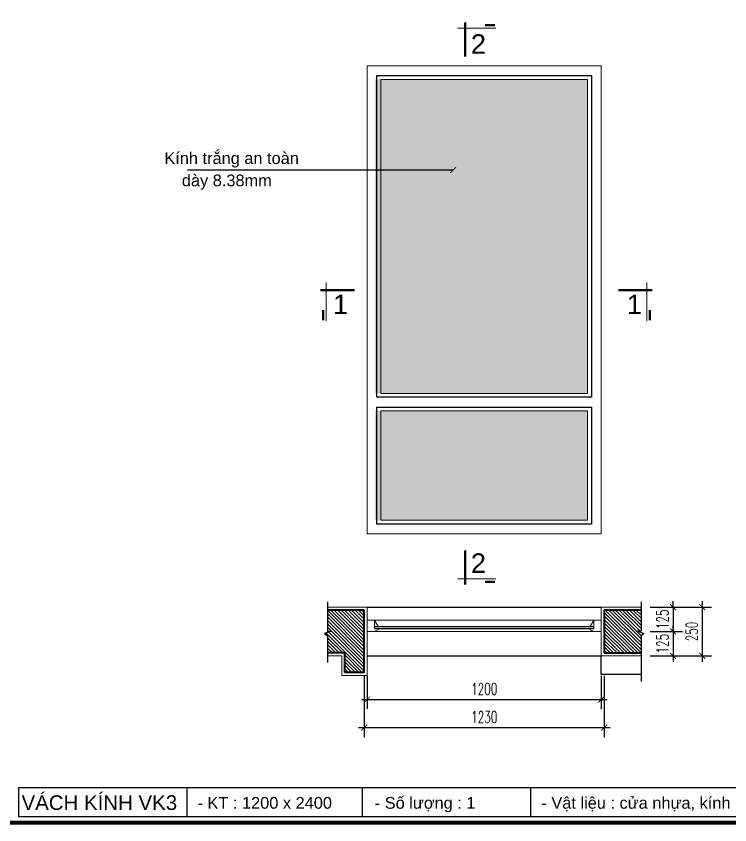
# Model space of a CAD drawing. Header units: millimetres. Extents: x -229618 to 2906, y -178063 to 96806.
# Drawn here: x -15700 to -12042, y -74651 to -70504 of the extents above; entities that cross this region are included whole.
import ezdxf
from ezdxf.enums import TextEntityAlignment as Align

# ---------------------------------------------------------------- set-up
doc = ezdxf.new("R2010")
doc.units = ezdxf.units.MM
doc.header["$LTSCALE"] = 200
doc.header["$MEASUREMENT"] = 0
doc.header["$PDMODE"] = 3
doc.header["$PDSIZE"] = 50
doc.layers.get('0').update_dxf_attribs({"color": 95, "linetype": 'CONTINUOUS'})
doc.layers.get('DEFPOINTS').update_dxf_attribs({"linetype": 'CONTINUOUS'})
for name, color, linetype, lineweight in [('cat', 1, 'CONTINUOUS', 40), ('hatch', 250, 'CONTINUOUS', 5), ('nho', 252, 'CONTINUOUS', 15), ('thay', 7, 'CONTINUOUS', 18)]:
    doc.layers.add(name, color=color, linetype=linetype, lineweight=lineweight)
for name, color, linetype in [('CUA', 145, 'CONTINUOUS'), ('DIM', 251, 'CONTINUOUS'), ('KHUNGTEN', 7, 'CONTINUOUS'), ('TEXT', 33, 'CONTINUOUS')]:
    doc.layers.add(name, color=color, linetype=linetype)
doc.styles.add('Aria H iso', font='Vharial_0.ttf')
doc.styles.add('Arial iso', font='vnarial_0.ttf')
doc.styles.add('Scale', font='vnsimli.shx', dxfattribs={"width": 0.65, "bigfont": 'bigfont.shx'})
doc.dimstyles.new('Scale', dxfattribs={"dimscale": 75, "dimtxt": 2, "dimasz": 1, "dimexe": 1.6, "dimexo": 0, "dimgap": 0.8, "dimtad": 1, "dimdec": 0, "dimzin": 0, "dimdsep": 46, "dimtxsty": 'Scale', "dimblk": 'ARCHTICK', "dimcen": 0.1, "dimdle": 1, "dimclrd": 256, "dimclre": 256, "dimclrt": 3, "dimadec": 0, "dimazin": 0, "dimtfac": 1, "dimtdec": 0, "dimtix": 1, "dimtmove": 2, "dimatfit": 3, "dimldrblk": 'ARCHTICK', "dimfxl": 0, "dimtolj": 1, "dimtzin": 0, "dimarcsym": 0})

# ---------------------------------------------------------------- blocks, each defined once
blk = doc.blocks.new('KhungA3')
at = {"layer": 'KHUNGTEN', "color": 4, "const_width": 0.724}
blk.add_lwpolyline([(7.54, 8.99), (411.13, 8.99), (411.13, 295.64), (7.54, 295.64)], close=True, dxfattribs=at)
blk = doc.blocks.new('_ArchTick')
at = {"color": 0, "linetype": 'ByBlock', "const_width": 0.15}
blk.add_lwpolyline([(-0.5, -0.5), (0.5, 0.5)], dxfattribs=at)
blk = doc.blocks.new('*D2933')
at = {"layer": 'DEFPOINTS', "color": 0, "linetype": 'Continuous'}
for p in [(-13915.6, -73886.4), (-12685.6, -73886.4), (-12685.6, -74152.3)]:
    blk.add_point(p, dxfattribs=at)
at = {"layer": 'DIM', "linetype": 'Continuous', "lineweight": -2}
for p, q in [((-13915.6, -73886.4), (-13915.6, -74200.3)), ((-12685.6, -73886.4), (-12685.6, -74200.3)), ((-13945.6, -74152.3), (-12655.6, -74152.3))]:
    blk.add_line(p, q, dxfattribs=at)
at = {"layer": 'DIM', "linetype": 'Continuous', "lineweight": -2, "xscale": 30, "yscale": 30, "zscale": 30, "rotation": 180}
blk.add_blockref('_ArchTick', (-13915.6, -74152.3), dxfattribs=at)
at = {"layer": 'DIM', "linetype": 'Continuous', "lineweight": -2, "xscale": 30, "yscale": 30, "zscale": 30}
blk.add_blockref('_ArchTick', (-12685.6, -74152.3), dxfattribs=at)
at = {"layer": 'DIM', "color": 3, "linetype": 'Continuous', "insert": (-13300.6, -74098.3), "char_height": 60, "attachment_point": 5, "style": 'Scale'}
blk.add_mtext('\\A1;1230', dxfattribs=at)
blk = doc.blocks.new('*D2934')
at = {"layer": 'DEFPOINTS', "color": 0, "linetype": 'Continuous'}
for p in [(-12451, -73534.2), (-12451, -73659.2), (-12333, -73659.2)]:
    blk.add_point(p, dxfattribs=at)
at = {"layer": 'DIM', "linetype": 'Continuous', "lineweight": -2}
for p, q in [((-12333, -73534.2), (-12333, -73504.2)), ((-12451, -73534.2), (-12285, -73534.2)), ((-12333, -73534.2), (-12333, -73659.2)), ((-12451, -73659.2), (-12285, -73659.2)), ((-12333, -73659.2), (-12333, -73689.2))]:
    blk.add_line(p, q, dxfattribs=at)
at = {"layer": 'DIM', "linetype": 'Continuous', "lineweight": -2, "xscale": 30, "yscale": 30, "zscale": 30}
for p, rotation in [((-12333, -73534.2), 270), ((-12333, -73659.2), 90)]:
    blk.add_blockref('_ArchTick', p, dxfattribs=dict(at, rotation=rotation))
at = {"layer": 'DIM', "color": 3, "linetype": 'Continuous', "insert": (-12387, -73596.7), "char_height": 60, "attachment_point": 5, "rotation": 90, "style": 'Scale'}
blk.add_mtext('\\A1;125', dxfattribs=at)
blk = doc.blocks.new('*D2935')
at = {"layer": 'DEFPOINTS', "color": 0, "linetype": 'Continuous'}
for p in [(-12451, -73659.2), (-12451, -73784.2), (-12333, -73784.2)]:
    blk.add_point(p, dxfattribs=at)
at = {"layer": 'DIM', "linetype": 'Continuous', "lineweight": -2}
for p, q in [((-12333, -73659.2), (-12333, -73629.2)), ((-12451, -73659.2), (-12285, -73659.2)), ((-12333, -73659.2), (-12333, -73784.2)), ((-12451, -73784.2), (-12285, -73784.2)), ((-12333, -73784.2), (-12333, -73814.2))]:
    blk.add_line(p, q, dxfattribs=at)
at = {"layer": 'DIM', "linetype": 'Continuous', "lineweight": -2, "xscale": 30, "yscale": 30, "zscale": 30}
for p, rotation in [((-12333, -73659.2), 270), ((-12333, -73784.2), 90)]:
    blk.add_blockref('_ArchTick', p, dxfattribs=dict(at, rotation=rotation))
at = {"layer": 'DIM', "color": 3, "linetype": 'Continuous', "insert": (-12387, -73721.7), "char_height": 60, "attachment_point": 5, "rotation": 90, "style": 'Scale'}
blk.add_mtext('\\A1;125', dxfattribs=at)
blk = doc.blocks.new('*D2936')
at = {"layer": 'DEFPOINTS', "color": 0, "linetype": 'Continuous'}
for p in [(-12451, -73534.2), (-12451, -73784.2), (-12183, -73784.2)]:
    blk.add_point(p, dxfattribs=at)
at = {"layer": 'DIM', "linetype": 'Continuous', "lineweight": -2}
for p, q in [((-12183, -73504.2), (-12183, -73814.2)), ((-12451, -73534.2), (-12135, -73534.2)), ((-12451, -73784.2), (-12135, -73784.2))]:
    blk.add_line(p, q, dxfattribs=at)
at = {"layer": 'DIM', "linetype": 'Continuous', "lineweight": -2, "xscale": 30, "yscale": 30, "zscale": 30}
for p, rotation in [((-12183, -73534.2), 90), ((-12183, -73784.2), 270)]:
    blk.add_blockref('_ArchTick', p, dxfattribs=dict(at, rotation=rotation))
at = {"layer": 'DIM', "color": 3, "linetype": 'Continuous', "insert": (-12237, -73659.2), "char_height": 60, "attachment_point": 5, "rotation": 90, "style": 'Scale'}
blk.add_mtext('\\A1;250', dxfattribs=at)
blk = doc.blocks.new('*D2937')
at = {"layer": 'DEFPOINTS', "color": 0, "linetype": 'Continuous'}
for p in [(-13900.6, -73886.4), (-12700.6, -73886.4), (-12700.6, -74007.8)]:
    blk.add_point(p, dxfattribs=at)
at = {"layer": 'DIM', "linetype": 'Continuous', "lineweight": -2}
for p, q in [((-13900.6, -73886.4), (-13900.6, -74055.8)), ((-12700.6, -73886.4), (-12700.6, -74055.8)), ((-13930.6, -74007.8), (-12670.6, -74007.8))]:
    blk.add_line(p, q, dxfattribs=at)
at = {"layer": 'DIM', "linetype": 'Continuous', "lineweight": -2, "xscale": 30, "yscale": 30, "zscale": 30, "rotation": 180}
blk.add_blockref('_ArchTick', (-13900.6, -74007.8), dxfattribs=at)
at = {"layer": 'DIM', "linetype": 'Continuous', "lineweight": -2, "xscale": 30, "yscale": 30, "zscale": 30}
blk.add_blockref('_ArchTick', (-12700.6, -74007.8), dxfattribs=at)
at = {"layer": 'DIM', "color": 3, "linetype": 'Continuous', "insert": (-13300.6, -73953.8), "char_height": 60, "attachment_point": 5, "style": 'Scale'}
blk.add_mtext('\\A1;1200', dxfattribs=at)
blk = doc.blocks.new('cactd')
at = {"layer": 'thay', "ltscale": 600}
blk.add_line((-9972, -9225), (2458, -9225), dxfattribs=at)
at = {"layer": 'thay', "ltscale": 600, "const_width": 762}
for points in [[(0, 0), (0, -11114)], [(-9771, -10263), (-6486, -10263)]]:
    blk.add_lwpolyline(points, dxfattribs=at)
at = {"layer": 'TEXT', "style": 'Aria H iso'}
blk.add_attdef('1', text='', height=6350, dxfattribs=at).set_placement((-4149, -4127), align=Align.MIDDLE_CENTER)
blk = doc.blocks.new('cactn')
at = {"layer": 'thay', "ltscale": 600}
blk.add_line((-9225, 9972), (-9225, -2458), dxfattribs=at)
at = {"layer": 'thay', "ltscale": 600, "const_width": 762}
for points in [[(-10263, 9771), (-10263, 6486)], [(0, 0), (-11114, 0)]]:
    blk.add_lwpolyline(points, dxfattribs=at)
at = {"layer": 'TEXT', "style": 'Aria H iso'}
blk.add_attdef('A', text='', height=6350, dxfattribs=at).set_placement((-4573, 4581), align=Align.MIDDLE_CENTER)

msp = doc.modelspace()

# ---------------------------------------------------------------- hatches: boundary and pattern name
at = {"layer": 'hatch', "linetype": 'Continuous'}
h = msp.add_hatch(dxfattribs=at)
h.set_pattern_fill('CATTHO', color=256, scale=30, angle=45, style=0)
h.set_pattern_definition([(97.5, (246229.83, -146726.403), (42.2103955, 39.537814), [9, -45.6, 0, -51, 0, -48.75]), (127.5, (246229.83, -146726.4), (22.324125, 97.409392), [9, -24.6, 0, -41.1, 0, -15.75]), (167.5, (246255.924, -146752.495), (-65.940878, 66.1809715), [9, -15, 0, -54, 0, -70.5]), (177.5, (246255.924, -146752.495), (-45.151265, 82.387886), [9, -7.5, 0, -35.4, 0, -40.5])])
h.paths.add_polyline_path([(-13860.6, -70828.3), (-12770.6, -70828.3), (-12770.6, -72438.3), (-13860.6, -72438.3)])
h.paths.add_polyline_path([(-13860.6, -73088.3), (-13860.6, -72528.3), (-12770.6, -72528.3), (-12770.6, -73088.3)])
h = msp.add_hatch(dxfattribs=at)
h.set_pattern_fill('ANSI31', color=256, scale=100, style=0)
h.set_pattern_definition([(135, (172510.808, -89469.021), (8.8388348, 8.8388348), [])])
h.paths.add_polyline_path([(-14015.6, -73769.2), (-13915.6, -73769.2), (-13915.6, -73869.2), (-14015.6, -73869.2)])
h.paths.add_polyline_path([(-14104.4, -73657.7), (-14104.4, -73549.2), (-13915.6, -73549.2), (-13915.6, -73769.2), (-14104.4, -73769.2), (-14104.4, -73681.9), (-14118.8, -73670.1), (-14086.5, -73657.7)])
h = msp.add_hatch(dxfattribs=at)
h.set_pattern_fill('ANSI31', color=256, scale=100, style=0)
h.set_pattern_definition([(135, (-11965.592, -73769.212), (8.83883, 8.83883), [])])
h.paths.add_polyline_path([(-12496.8, -73681.9), (-12496.8, -73769.2), (-12685.6, -73769.2), (-12685.6, -73549.2), (-12496.8, -73549.2), (-12496.8, -73657.7), (-12514.7, -73657.7), (-12482.4, -73670.1)])

# ---------------------------------------------------------------- linework, layer by layer
at = {"layer": 'cat', "linetype": 'Continuous'}
for p, q in [((-13915.6, -73549.2), (-14104.4, -73549.2)), ((-13915.6, -73869.2), (-13915.6, -73549.2)), ((-14015.6, -73769.2), (-14104.4, -73769.2)), ((-14015.6, -73869.2), (-14015.6, -73769.2)), ((-13915.6, -73869.2), (-14015.6, -73869.2))]:
    msp.add_line(p, q, dxfattribs=at)
msp.add_lwpolyline([(-12496.8, -73549.2), (-12685.6, -73549.2), (-12685.6, -73769.2), (-12496.8, -73769.2)], dxfattribs=at)
at = {"layer": 'CUA', "ltscale": 0.5}
for p, q in [((-13900.6, -73534.2), (-12700.6, -73534.2)), ((-13900.6, -73784.2), (-12700.6, -73784.2))]:
    msp.add_line(p, q, dxfattribs=at)
at = {"layer": 'CUA', "linetype": 'Continuous'}
for p, q in [((-13862.6, -73633.2), (-12738.6, -73633.2)), ((-13862.6, -73643.2), (-12738.6, -73643.2))]:
    msp.add_line(p, q, dxfattribs=at)
at = {"layer": 'CUA'}
for p, q in [((-14825.4, -74459.7), (-14825.4, -74609.7)), ((-13926.6, -74459.7), (-13926.6, -74609.7)), ((-13063.3, -74459.7), (-13063.3, -74609.7))]:
    msp.add_line(p, q, dxfattribs=at)
at = {"layer": 'CUA', "ltscale": 0.5}
for points in [[(-13850.6, -70808.3), (-12750.6, -70808.3), (-12750.6, -72458.3), (-13850.6, -72458.3)], [(-13850.6, -72508.3), (-12750.6, -72508.3), (-12750.6, -73108.3), (-13850.6, -73108.3)]]:
    msp.add_lwpolyline(points, close=True, dxfattribs=at)
at = {"layer": 'CUA', "linetype": 'Continuous'}
for points in [[(-14104.4, -73507.8), (-14104.4, -73657.7), (-14086.5, -73657.7), (-14118.8, -73670.1), (-14104.4, -73681.9), (-14104.4, -73818)], [(-12496.8, -73507.8), (-12496.8, -73657.7), (-12514.7, -73657.7), (-12482.4, -73670.1), (-12496.8, -73681.9), (-12496.8, -73916)]]:
    msp.add_lwpolyline(points, dxfattribs=at)
at = {"layer": 'CUA', "ltscale": 0.5}
msp.add_lwpolyline([(-12496.8, -73879.2), (-12700.6, -73879.2), (-12700.6, -73784.2)], dxfattribs=at)
at = {"layer": 'CUA'}
msp.add_lwpolyline([(-15686.9, -74459.7), (-9308.3, -74459.7), (-9308.3, -74609.7), (-15686.9, -74609.7)], close=True, dxfattribs=at)
at = {"layer": 'hatch', "linetype": 'Continuous'}
for points in [[(-13830.6, -70828.3), (-12770.6, -70828.3), (-12770.6, -72438.3), (-13830.6, -72438.3)], [(-13830.6, -72528.3), (-12770.6, -72528.3), (-12770.6, -73088.3), (-13830.6, -73088.3)]]:
    msp.add_lwpolyline(points, close=True, dxfattribs=at)
for points in [[(-14104.4, -73784.2), (-14030.6, -73784.2), (-14030.6, -73884.2), (-13900.6, -73884.2), (-13900.6, -73534.2), (-14104.4, -73534.2)], [(-12496.8, -73534.2), (-12700.6, -73534.2), (-12700.6, -73784.2), (-12496.8, -73784.2)]]:
    msp.add_lwpolyline(points, dxfattribs=at)
at = {"layer": 'nho', "linetype": 'Continuous'}
for p, q in [((-12738.6, -73601.2), (-13862.6, -73601.2)), ((-12738.6, -73659.2), (-13862.6, -73659.2)), ((-12738.6, -73659.2), (-13862.6, -73659.2))]:
    msp.add_line(p, q, dxfattribs=at)
at = {"layer": 'thay', "linetype": 'Continuous'}
for p, q in [((-13900.6, -70758.3), (-12700.6, -70758.3)), ((-13900.6, -70758.3), (-13900.6, -73158.3)), ((-12700.6, -70758.3), (-12700.6, -73158.3)), ((-12700.6, -73158.3), (-13900.6, -73158.3))]:
    msp.add_line(p, q, dxfattribs=at)
at = {"layer": 'thay', "ltscale": 0.5}
for p, q in [((-13843.6, -73633.2), (-13862.6, -73601.2)), ((-12757.6, -73633.2), (-12738.6, -73601.2))]:
    msp.add_line(p, q, dxfattribs=at)
for points in [[(-13900.6, -73601.2), (-13862.6, -73601.2), (-13862.6, -73643.2), (-13843.6, -73643.2), (-13843.6, -73651.2), (-13862.6, -73659.2), (-13900.6, -73659.2)], [(-12700.6, -73601.2), (-12700.6, -73659.2), (-12738.6, -73659.2), (-12757.6, -73651.2), (-12757.6, -73643.2), (-12738.6, -73643.2), (-12738.6, -73601.2)]]:
    msp.add_lwpolyline(points, close=True, dxfattribs=at)

# ---------------------------------------------------------------- block references
at = {"layer": 'DIM', "linetype": 'Continuous'}
ref = msp.add_blockref('cactd', (-13399, -70711), dxfattribs=dict(at, xscale=0.015748031437397, yscale=0.015748031437397, zscale=0.0157480314960628, rotation=180))
ref.add_attrib('1', '2', dxfattribs={"layer": 'TEXT', "height": 100, "style": 'Aria H iso'}).set_placement((-13330.5, -70646.4), align=Align.MIDDLE_CENTER)
ref = msp.add_blockref('cactn', (-13965.5, -71908.8), dxfattribs=dict(at, xscale=-0.015748031437397, yscale=0.015748031437397, zscale=0.0157480314960628, rotation=180))
ref.add_attrib('A', '1', dxfattribs={"layer": 'TEXT', "height": 100, "style": 'Aria H iso'}).set_placement((-14037.5, -71981.4), align=Align.MIDDLE_CENTER)
ref = msp.add_blockref('cactn', (-12613.3, -71908.8), dxfattribs=dict(at, xscale=0.015748031437397, yscale=0.015748031437397, zscale=0.0157480314960628, rotation=180))
ref.add_attrib('A', '1', dxfattribs={"layer": 'TEXT', "height": 100, "style": 'Aria H iso'}).set_placement((-12530.8, -71981.4), align=Align.MIDDLE_CENTER)
ref = msp.add_blockref('cactd', (-13399, -73243.5), dxfattribs=dict(at, xscale=-0.015748031437397, yscale=0.015748031437397, zscale=0.0157480314960628))
ref.add_attrib('1', '2', dxfattribs={"layer": 'TEXT', "height": 100, "style": 'Aria H iso'}).set_placement((-13330.5, -73308.5), align=Align.MIDDLE_CENTER)
at = {"layer": 'KHUNGTEN', "xscale": 30, "yscale": 30, "zscale": 30.00000000000154}
msp.add_blockref('KhungA3', (-20232.2, -74909.3), dxfattribs=at)

# ---------------------------------------------------------------- texts
at = {"layer": 'TEXT', "linetype": 'Continuous', "style": 'Arial iso'}
for s, p in [('KÝnh tr¾ng an toµn', (-14940.4, -71261.8)), ('dµy 8.38mm', (-14850.8, -71375.8)), ('- KT : 1200 x 2400', (-14770.7, -74567.9)), ('- Sè l\xadîng : 1', (-13862.1, -74567.9)), ('- VËt liÖu : cöa nhùa, kÝnh', (-13007.8, -74567.9))]:
    msp.add_text(s, height=60, dxfattribs=at).set_placement(p)
at = {"layer": 'TEXT', "linetype": 'Continuous', "style": 'Aria H iso'}
msp.add_text('v¸ch kÝnh vk3', height=75, dxfattribs=at).set_placement((-15273.6, -74574.3), align=Align.CENTER)

# ---------------------------------------------------------------- dimensions: what is measured, and where the dimension line sits
at = {"layer": 'DIM', "linetype": 'Continuous'}
for base, p1, p2, angle, picture, middle in [((-12333, -73659.2), (-12451, -73534.2), (-12451, -73659.2), 90, '*D2934', (-12387, -73596.7)), ((-12183, -73784.2), (-12451, -73534.2), (-12451, -73784.2), 90, '*D2936', (-12237, -73659.2)), ((-12333, -73784.2), (-12451, -73659.2), (-12451, -73784.2), 90, '*D2935', (-12387, -73721.7)), ((-12685.6, -74152.3), (-13915.6, -73886.4), (-12685.6, -73886.4), 180, '*D2933', (-13300.6, -74098.3)), ((-12700.6, -74007.8), (-13900.6, -73886.4), (-12700.6, -73886.4), 180, '*D2937', (-13300.6, -73953.8))]:
    dim = msp.add_linear_dim(base=base, p1=p1, p2=p2, angle=angle, dimstyle='Scale', override={"dimscale": 30}, dxfattribs=at)
    dim.commit()
    dim.dimension.update_dxf_attribs({"geometry": picture, "text_midpoint": middle})

# ---------------------------------------------------------------- leaders
msp.add_leader([(-13460.3, -71292.6), (-14822.3, -71292.6)], dimstyle='Scale', override={"dimscale": 30}, dxfattribs=at)

doc.saveas('drawing.dxf')
